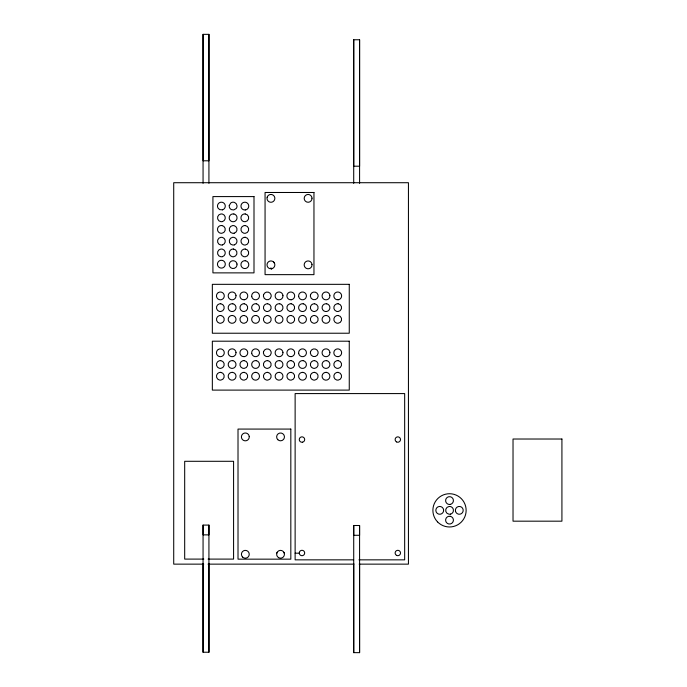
<?xml version="1.0" encoding="UTF-8"?>
<svg xmlns="http://www.w3.org/2000/svg" width="687" height="687" viewBox="0 0 687 687"><rect width="100%" height="100%" fill="white"/><g stroke="black" fill="none" stroke-linecap="round" stroke-linejoin="round"><path stroke-width="1.03" d="M208.934 525.091L208.925 652.229L203.06 652.229L203.06 525.091L208.934 525.091L208.934 534.872L203.06 534.872L203.06 525.091M203.06 34.35L203.06 160.792L208.925 160.792L208.925 34.35L203.06 34.35L203.06 183.3M353.711 39.76L353.711 166.202L359.584 166.202L359.584 39.76L353.711 39.76L353.711 183.369M359.584 525.503L359.584 652.65L353.719 652.65L353.719 525.503L359.584 525.503L359.584 535.285L353.719 535.285L353.719 525.503M299.292 553.19L299.334 552.485A2.688 2.688 0 0 1 301.782 550.313L302.486 550.356A2.688 2.688 0 0 1 304.659 552.803L304.616 553.507A2.688 2.688 0 0 1 302.168 555.68L301.464 555.637A2.688 2.688 0 0 1 299.292 553.19L295.127 553.19M276.767 553.258L277.153 552.314M203.816 559.098L184.683 559.098L184.683 461.295L233.58 461.295L233.58 559.098L208.067 559.098M353.616 559.845L295.127 559.845L295.127 393.582L404.669 393.582L404.669 559.845L358.94 559.845M203.721 564.139L173.717 564.139L173.717 182.716L408.439 182.716L408.439 564.139L359.138 564.139M208.015 564.139L353.779 564.139M273.563 261.97L274.431 263.121M270.918 267.853L271.674 269.081M283.929 552.314L284.324 553.258M359.584 39.76L359.584 183.369M359.584 563.52L359.584 652.65M353.711 563.52L353.719 652.65M208.925 34.35L208.925 183.3M208.925 563.4L208.925 652.229M203.06 563.4L203.06 652.229M249.226 436.503L249.201 437.525A3.916 3.916 0 0 1 245.74 440.796L244.718 440.771A3.916 3.916 0 0 1 241.429 436.631A3.916 3.916 0 0 1 245.268 432.999A3.916 3.916 0 0 1 249.226 436.503M236.989 264.066L236.938 265.5A3.916 3.916 0 0 1 229.424 265.929L229.209 264.504A3.916 3.916 0 0 1 232.893 260.742L234.319 260.923A3.916 3.916 0 0 1 236.989 264.066M229.26 205.439L229.26 205.55A3.916 3.916 0 0 0 231.493 209.647L233.726 209.956L236.173 208.539A3.916 3.916 0 0 0 237.024 205.842L236.311 203.824L234.636 202.485A3.916 3.916 0 0 0 230.858 202.905L229.26 205.439M267.166 197.289L267.037 198.723A3.916 3.916 0 0 0 270.927 202.27A3.916 3.916 0 0 0 274.826 198.723A3.916 3.916 0 0 0 271.648 194.515L270.214 194.515A3.916 3.916 0 0 0 267.166 197.289M263.55 294.835L263.413 296.269A3.916 3.916 0 0 0 271.21 296.269L271.073 294.835A3.916 3.916 0 0 0 263.55 294.835M263.55 351.701L263.413 353.135A3.916 3.916 0 0 0 271.21 353.135L271.073 351.701A3.916 3.916 0 0 0 263.55 351.701M311.992 264.504L311.855 265.938A3.916 3.916 0 0 1 308.815 268.711L307.372 268.711A3.916 3.916 0 0 1 304.204 264.504A3.916 3.916 0 0 1 308.094 260.948A3.916 3.916 0 0 1 311.992 264.504M310.498 294.835L310.361 296.269A3.916 3.916 0 0 0 318.15 296.269L318.021 294.835A3.916 3.916 0 0 0 310.498 294.835M310.498 351.701L310.361 353.135A3.916 3.916 0 0 0 318.15 353.135L318.021 351.701A3.916 3.916 0 0 0 310.498 351.701M443.63 509.994L443.501 511.42A3.916 3.916 0 0 1 437.284 513.395A3.916 3.916 0 0 1 437.885 506.903A3.916 3.916 0 0 1 443.63 509.994M236.01 295.659L235.83 297.085A3.916 3.916 0 0 1 232.713 299.772L231.27 299.73A3.916 3.916 0 0 1 228.307 296.861L228.221 295.427A3.916 3.916 0 0 1 230.798 292.215L232.215 291.992A3.916 3.916 0 0 1 236.01 295.659M236.01 352.525L235.83 353.951A3.916 3.916 0 0 1 232.713 356.639L231.27 356.596A3.916 3.916 0 0 1 228.307 353.736L228.221 352.302A3.916 3.916 0 0 1 230.798 349.082L232.215 348.859A3.916 3.916 0 0 1 236.01 352.525M282.95 295.659L282.778 297.085A3.916 3.916 0 0 1 279.652 299.772L278.218 299.73A3.916 3.916 0 0 1 275.255 296.861L275.169 295.427A3.916 3.916 0 0 1 277.746 292.215L279.162 291.992A3.916 3.916 0 0 1 282.95 295.659M282.95 352.525L282.778 353.951A3.916 3.916 0 0 1 279.652 356.639L278.218 356.596A3.916 3.916 0 0 1 275.255 353.736L275.169 352.302A3.916 3.916 0 0 1 277.746 349.082L279.162 348.859A3.916 3.916 0 0 1 282.95 352.525M329.897 295.659L329.726 297.085A3.916 3.916 0 0 1 326.6 299.772L325.166 299.73A3.916 3.916 0 0 1 322.203 296.861L322.109 295.427A3.916 3.916 0 0 1 324.685 292.215L326.11 291.992A3.916 3.916 0 0 1 329.897 295.659M329.897 352.525L329.726 353.951A3.916 3.916 0 0 1 326.6 356.639L325.166 356.596A3.916 3.916 0 0 1 322.203 353.736L322.109 352.302A3.916 3.916 0 0 1 324.685 349.082L326.11 348.859A3.916 3.916 0 0 1 329.897 352.525M312.001 198.2L311.795 199.625A3.916 3.916 0 0 1 305.311 201.111A3.916 3.916 0 0 1 306.874 194.644L308.3 194.455A3.916 3.916 0 0 1 312.001 198.2M218.311 292.576L217.247 293.547A3.916 3.916 0 0 0 218.955 299.549L220.364 299.815A3.916 3.916 0 0 0 224.263 296.269L224.134 294.835A3.916 3.916 0 0 0 218.311 292.576M218.311 349.451L217.247 350.413A3.916 3.916 0 0 0 218.955 356.424A3.916 3.916 0 0 0 224.263 353.135L224.134 351.701A3.916 3.916 0 0 0 218.311 349.451M234.422 244.864L233.005 245.079A3.916 3.916 0 0 1 232.515 237.307L233.949 237.35A3.916 3.916 0 0 1 234.422 244.864M233.417 249.012L231.991 249.166A3.916 3.916 0 0 0 232.112 256.689L233.546 256.801A3.916 3.916 0 0 0 233.417 249.012M222.451 209.853L219.642 209.595L217.994 208.032A3.907 3.907 0 0 1 219.72 202.553A3.907 3.907 0 0 1 225.035 204.717A3.907 3.907 0 0 1 222.451 209.853M245.216 213.932L243.782 214.061A3.916 3.916 0 0 0 241.008 217.109L241.008 218.543A3.916 3.916 0 0 0 243.782 221.592L245.216 221.721A3.916 3.916 0 0 0 245.216 213.932M222.451 221.592L221.025 221.721A3.916 3.916 0 0 1 221.025 213.932L222.451 214.061A3.916 3.916 0 0 1 222.451 221.592M221.781 225.508L220.347 225.637A3.916 3.916 0 0 0 217.573 228.685L217.573 230.119A3.916 3.916 0 0 0 220.347 233.168L221.781 233.297A3.916 3.916 0 0 0 221.781 225.508M245.216 225.542L243.782 225.671A3.916 3.916 0 0 0 243.782 233.202L245.216 233.331A3.916 3.916 0 0 0 245.216 225.542M234.19 233.202L232.756 233.331A3.916 3.916 0 0 1 232.756 225.542L234.19 225.671A3.916 3.916 0 0 1 234.19 233.202M245.216 237.281L243.782 237.41A3.916 3.916 0 0 0 243.782 244.933L245.216 245.07A3.916 3.916 0 0 0 245.216 237.281M222.451 244.933L221.025 245.07A3.916 3.916 0 0 1 221.025 237.281L222.451 237.41A3.916 3.916 0 0 1 222.451 244.933M245.216 249.012L243.782 249.149A3.916 3.916 0 0 0 243.782 256.672L245.216 256.801A3.916 3.916 0 0 0 245.216 249.012M222.451 256.672L221.025 256.801A3.916 3.916 0 0 1 221.025 249.012L222.451 249.149A3.916 3.916 0 0 1 222.451 256.672M245.216 260.751L243.782 260.88A3.916 3.916 0 0 0 241.008 263.928L241.008 265.362A3.916 3.916 0 0 0 245.216 268.54A3.916 3.916 0 0 0 248.771 264.641A3.916 3.916 0 0 0 245.216 260.751M220.725 303.748L219.299 303.877A3.916 3.916 0 0 0 219.299 311.4L220.725 311.537A3.916 3.916 0 0 0 220.725 303.748M244.203 303.748L242.769 303.877A3.916 3.916 0 0 0 242.769 311.4L244.203 311.537A3.916 3.916 0 0 0 244.203 303.748M267.672 303.748L266.238 303.877A3.916 3.916 0 0 0 266.238 311.4L267.672 311.537A3.916 3.916 0 0 0 267.672 303.748M291.142 303.748L289.716 303.877A3.916 3.916 0 0 0 289.716 311.4L291.142 311.537A3.916 3.916 0 0 0 291.142 303.748M314.62 303.748L313.186 303.877A3.916 3.916 0 0 0 313.186 311.4L314.62 311.537A3.916 3.916 0 0 0 314.62 303.748M338.09 303.748L336.656 303.877A3.916 3.916 0 0 0 336.656 311.4L338.09 311.537A3.916 3.916 0 0 0 338.09 303.748M220.725 315.479L219.299 315.616A3.916 3.916 0 0 0 219.299 323.139L220.725 323.276A3.916 3.916 0 0 0 220.725 315.479M232.464 315.479L231.03 315.616A3.916 3.916 0 0 0 229.054 321.834A3.916 3.916 0 0 0 235.547 321.224A3.916 3.916 0 0 0 232.464 315.479M244.203 315.479L242.769 315.616A3.916 3.916 0 0 0 242.769 323.139L244.203 323.276A3.916 3.916 0 0 0 244.203 315.479M255.933 315.479L254.508 315.616A3.916 3.916 0 0 0 252.524 321.834A3.916 3.916 0 0 0 259.025 321.224A3.916 3.916 0 0 0 255.933 315.479M267.672 315.479L266.238 315.616A3.916 3.916 0 0 0 266.238 323.139L267.672 323.276A3.916 3.916 0 0 0 267.672 315.479M279.411 315.479L277.977 315.616A3.916 3.916 0 0 0 276.002 321.834A3.916 3.916 0 0 0 282.494 321.224A3.916 3.916 0 0 0 279.411 315.479M291.142 315.479L289.716 315.616A3.916 3.916 0 0 0 289.716 323.139L291.142 323.276A3.916 3.916 0 0 0 291.142 315.479M302.881 315.479L301.447 315.616A3.916 3.916 0 0 0 299.472 321.834A3.916 3.916 0 0 0 305.964 321.224A3.916 3.916 0 0 0 302.881 315.479M314.62 315.479L313.186 315.616A3.916 3.916 0 0 0 313.186 323.139L314.62 323.276A3.916 3.916 0 0 0 314.62 315.479M326.351 315.479L324.925 315.616A3.916 3.916 0 0 0 322.942 321.834A3.916 3.916 0 0 0 329.442 321.224A3.916 3.916 0 0 0 326.351 315.479M338.09 315.479L336.656 315.616A3.916 3.916 0 0 0 336.656 323.139L338.09 323.276A3.916 3.916 0 0 0 338.09 315.479M220.725 360.615L219.299 360.744A3.916 3.916 0 0 0 219.299 368.275L220.725 368.404A3.916 3.916 0 0 0 220.725 360.615M244.203 360.615L242.769 360.744A3.916 3.916 0 0 0 242.769 368.275L244.203 368.404A3.916 3.916 0 0 0 244.203 360.615M267.672 360.615L266.238 360.744A3.916 3.916 0 0 0 266.238 368.275L267.672 368.404A3.916 3.916 0 0 0 267.672 360.615M291.142 360.615L289.716 360.744A3.916 3.916 0 0 0 289.716 368.275L291.142 368.404A3.916 3.916 0 0 0 291.142 360.615M314.62 360.615L313.186 360.744A3.916 3.916 0 0 0 313.186 368.275L314.62 368.404A3.916 3.916 0 0 0 314.62 360.615M338.09 360.615L336.656 360.744A3.916 3.916 0 0 0 336.656 368.275L338.09 368.404A3.916 3.916 0 0 0 338.09 360.615M220.725 372.354L219.299 372.483A3.916 3.916 0 0 0 219.299 380.005L220.725 380.143A3.916 3.916 0 0 0 220.725 372.354M232.464 372.354L231.03 372.483A3.916 3.916 0 0 0 229.054 378.7A3.916 3.916 0 0 0 235.547 378.099A3.916 3.916 0 0 0 232.464 372.354M244.203 372.354L242.769 372.483A3.916 3.916 0 0 0 242.769 380.005L244.203 380.143A3.916 3.916 0 0 0 244.203 372.354M255.933 372.354L254.508 372.483A3.916 3.916 0 0 0 252.524 378.7A3.916 3.916 0 0 0 259.025 378.099A3.916 3.916 0 0 0 255.933 372.354M267.672 372.354L266.238 372.483A3.916 3.916 0 0 0 266.238 380.005L267.672 380.143A3.916 3.916 0 0 0 267.672 372.354M279.411 372.354L277.977 372.483A3.916 3.916 0 0 0 276.002 378.7A3.916 3.916 0 0 0 282.494 378.099A3.916 3.916 0 0 0 279.411 372.354M291.142 372.354L289.716 372.483A3.916 3.916 0 0 0 289.716 380.005L291.142 380.143A3.916 3.916 0 0 0 291.142 372.354M302.881 372.354L301.447 372.483A3.916 3.916 0 0 0 299.472 378.7A3.916 3.916 0 0 0 305.964 378.099A3.916 3.916 0 0 0 302.881 372.354M314.62 372.354L313.186 372.483A3.916 3.916 0 0 0 313.186 380.005L314.62 380.143A3.916 3.916 0 0 0 314.62 372.354M326.351 372.354L324.925 372.483A3.916 3.916 0 0 0 322.942 378.7A3.916 3.916 0 0 0 329.442 378.099A3.916 3.916 0 0 0 326.351 372.354M338.09 372.354L336.656 372.483A3.916 3.916 0 0 0 336.656 380.005L338.09 380.143A3.916 3.916 0 0 0 338.09 372.354M450.586 514.116L449.152 514.245A3.916 3.916 0 0 1 449.152 506.456L450.586 506.585A3.916 3.916 0 0 1 453.36 509.634L453.36 511.068A3.916 3.916 0 0 1 450.586 514.116M302.443 442.196L301.739 442.23A2.688 2.688 0 0 1 299.283 439.551A2.688 2.688 0 0 1 301.739 436.872A2.688 2.688 0 0 1 304.624 439.079L304.65 439.783A2.688 2.688 0 0 1 302.443 442.196M313.959 192.489L265.062 192.489L265.062 274.645L313.959 274.645L313.959 192.489M254.001 196.585L212.927 196.585L212.927 272.876L254.001 272.876L254.001 196.585M233.838 213.983L232.404 213.983A3.916 3.916 0 0 0 229.226 218.191A3.916 3.916 0 0 0 233.116 221.738A3.916 3.916 0 0 0 237.015 218.191L236.886 216.757A3.916 3.916 0 0 0 233.838 213.983M271.648 268.711L270.214 268.711A3.916 3.916 0 0 1 267.166 265.938L267.037 264.504A3.916 3.916 0 0 1 270.927 260.948A3.916 3.916 0 0 1 274.826 264.504A3.916 3.916 0 0 1 271.648 268.711M349.262 284.332L212.343 284.332L212.343 333.229L349.262 333.229L349.262 284.332M232.824 303.791L231.382 303.791A3.916 3.916 0 0 0 228.84 309.803A3.916 3.916 0 0 0 235.366 309.803A3.916 3.916 0 0 0 232.824 303.791M256.294 303.791L254.86 303.791A3.916 3.916 0 0 0 252.318 309.803A3.916 3.916 0 0 0 258.836 309.803A3.916 3.916 0 0 0 256.294 303.791M279.764 303.791L278.329 303.791A3.916 3.916 0 0 0 275.788 309.803A3.916 3.916 0 0 0 282.305 309.803A3.916 3.916 0 0 0 279.764 303.791M303.242 303.791L301.799 303.791A3.916 3.916 0 0 0 299.257 309.803A3.916 3.916 0 0 0 305.784 309.803A3.916 3.916 0 0 0 303.242 303.791M326.711 303.791L325.277 303.791A3.916 3.916 0 0 0 322.735 309.803A3.916 3.916 0 0 0 329.253 309.803A3.916 3.916 0 0 0 326.711 303.791M349.262 341.199L212.343 341.199L212.343 390.104L349.262 390.104L349.262 341.199M232.824 360.666L231.382 360.666A3.916 3.916 0 0 0 228.84 366.669A3.916 3.916 0 0 0 235.366 366.669A3.916 3.916 0 0 0 232.824 360.666M256.294 360.666L254.86 360.666A3.916 3.916 0 0 0 252.318 366.669A3.916 3.916 0 0 0 258.836 366.669A3.916 3.916 0 0 0 256.294 360.666M279.764 360.666L278.329 360.666A3.916 3.916 0 0 0 275.788 366.669A3.916 3.916 0 0 0 282.305 366.669A3.916 3.916 0 0 0 279.764 360.666M303.242 360.666L301.799 360.666A3.916 3.916 0 0 0 299.257 366.669A3.916 3.916 0 0 0 305.784 366.669A3.916 3.916 0 0 0 303.242 360.666M326.711 360.666L325.277 360.666A3.916 3.916 0 0 0 322.735 366.669A3.916 3.916 0 0 0 329.253 366.669A3.916 3.916 0 0 0 326.711 360.666M290.824 429.074L238.011 429.074L238.011 559.158L290.824 559.158L290.824 429.074M561.923 439.019L513.026 439.019L513.026 521.175L561.923 521.175L561.923 439.019M450.234 504.413L448.8 504.413A3.916 3.916 0 0 1 446.258 498.41A3.916 3.916 0 0 1 452.776 498.41A3.916 3.916 0 0 1 450.234 504.413M450.234 516.289L448.8 516.289A3.916 3.916 0 0 0 446.258 522.292A3.916 3.916 0 0 0 452.776 522.292A3.916 3.916 0 0 0 450.234 516.289M245.242 209.964L243.816 209.836A3.89 3.89 0 0 1 241.034 206.83L241.025 205.404A3.89 3.89 0 0 1 245.19 202.218A3.89 3.89 0 0 1 248.746 206.066A3.89 3.89 0 0 1 245.242 209.964M338.116 299.772L336.69 299.652A3.89 3.89 0 0 1 333.916 296.647L333.899 295.221A3.89 3.89 0 0 1 338.064 292.027A3.89 3.89 0 0 1 341.619 295.874A3.89 3.89 0 0 1 338.116 299.772M291.168 299.772L289.751 299.652A3.89 3.89 0 0 1 286.968 296.647L286.96 295.221A3.89 3.89 0 0 1 291.116 292.027A3.89 3.89 0 0 1 294.671 295.874A3.89 3.89 0 0 1 291.168 299.772M244.228 299.772L242.803 299.652A3.89 3.89 0 0 1 240.021 296.647L240.012 295.221A3.89 3.89 0 0 1 244.168 292.027A3.89 3.89 0 0 1 247.732 295.874A3.89 3.89 0 0 1 244.228 299.772M338.116 356.639L336.69 356.519A3.89 3.89 0 0 1 333.916 353.513L333.899 352.087A3.89 3.89 0 0 1 338.064 348.902A3.89 3.89 0 0 1 341.619 352.749A3.89 3.89 0 0 1 338.116 356.639M291.168 356.639L289.751 356.519A3.89 3.89 0 0 1 286.968 353.513L286.96 352.087A3.89 3.89 0 0 1 291.116 348.902A3.89 3.89 0 0 1 294.671 352.749A3.89 3.89 0 0 1 291.168 356.639M244.228 356.639L242.803 356.519A3.89 3.89 0 0 1 240.021 353.513L240.012 352.087A3.89 3.89 0 0 1 244.168 348.902A3.89 3.89 0 0 1 247.732 352.749A3.89 3.89 0 0 1 244.228 356.639M222.451 260.425L221.025 260.287A3.916 3.916 0 0 0 217.47 264.186A3.916 3.916 0 0 0 221.025 268.076A3.916 3.916 0 0 0 225.233 264.907L225.233 263.464A3.916 3.916 0 0 0 222.451 260.425M242.571 557.037L241.944 556.23A3.916 3.916 0 0 1 244.993 550.373A3.916 3.916 0 0 1 249.012 555.611A3.916 3.916 0 0 1 242.571 557.037M455.447 511.068L455.447 509.634A3.916 3.916 0 0 1 461.458 507.092A3.916 3.916 0 0 1 461.458 513.61A3.916 3.916 0 0 1 455.447 511.068M298.673 296.621L298.673 295.187A3.916 3.916 0 0 1 304.685 292.645A3.916 3.916 0 0 1 304.685 299.163A3.916 3.916 0 0 1 298.673 296.621M298.673 353.496L298.673 352.053A3.916 3.916 0 0 1 304.685 349.511A3.916 3.916 0 0 1 304.685 356.038A3.916 3.916 0 0 1 298.673 353.496M251.734 296.621L251.734 295.187A3.916 3.916 0 0 1 257.737 292.645A3.916 3.916 0 0 1 257.737 299.163A3.916 3.916 0 0 1 251.734 296.621M251.734 353.496L251.734 352.053A3.916 3.916 0 0 1 257.737 349.511A3.916 3.916 0 0 1 257.737 356.038A3.916 3.916 0 0 1 251.734 353.496M396.459 555.319A2.688 2.688 0 0 0 400.512 553.018A2.688 2.688 0 0 0 396.493 550.656A2.688 2.688 0 0 0 396.459 555.319M277.78 439.671A3.916 3.916 0 0 0 284.324 437.92A3.916 3.916 0 0 0 279.532 433.128A3.916 3.916 0 0 0 277.78 439.671M278.587 557.655A3.916 3.916 0 0 0 284.452 554.272A3.916 3.916 0 0 0 278.587 550.88A3.916 3.916 0 0 0 278.587 557.655M437.576 521.922A16.625 16.625 0 0 0 465.503 514.898A16.625 16.625 0 0 0 445.459 494.228A16.625 16.625 0 0 0 437.576 521.922M396.476 441.878A2.688 2.688 0 0 0 400.512 439.551A2.688 2.688 0 0 0 396.476 437.215A2.688 2.688 0 0 0 396.476 441.878"/></g></svg>
